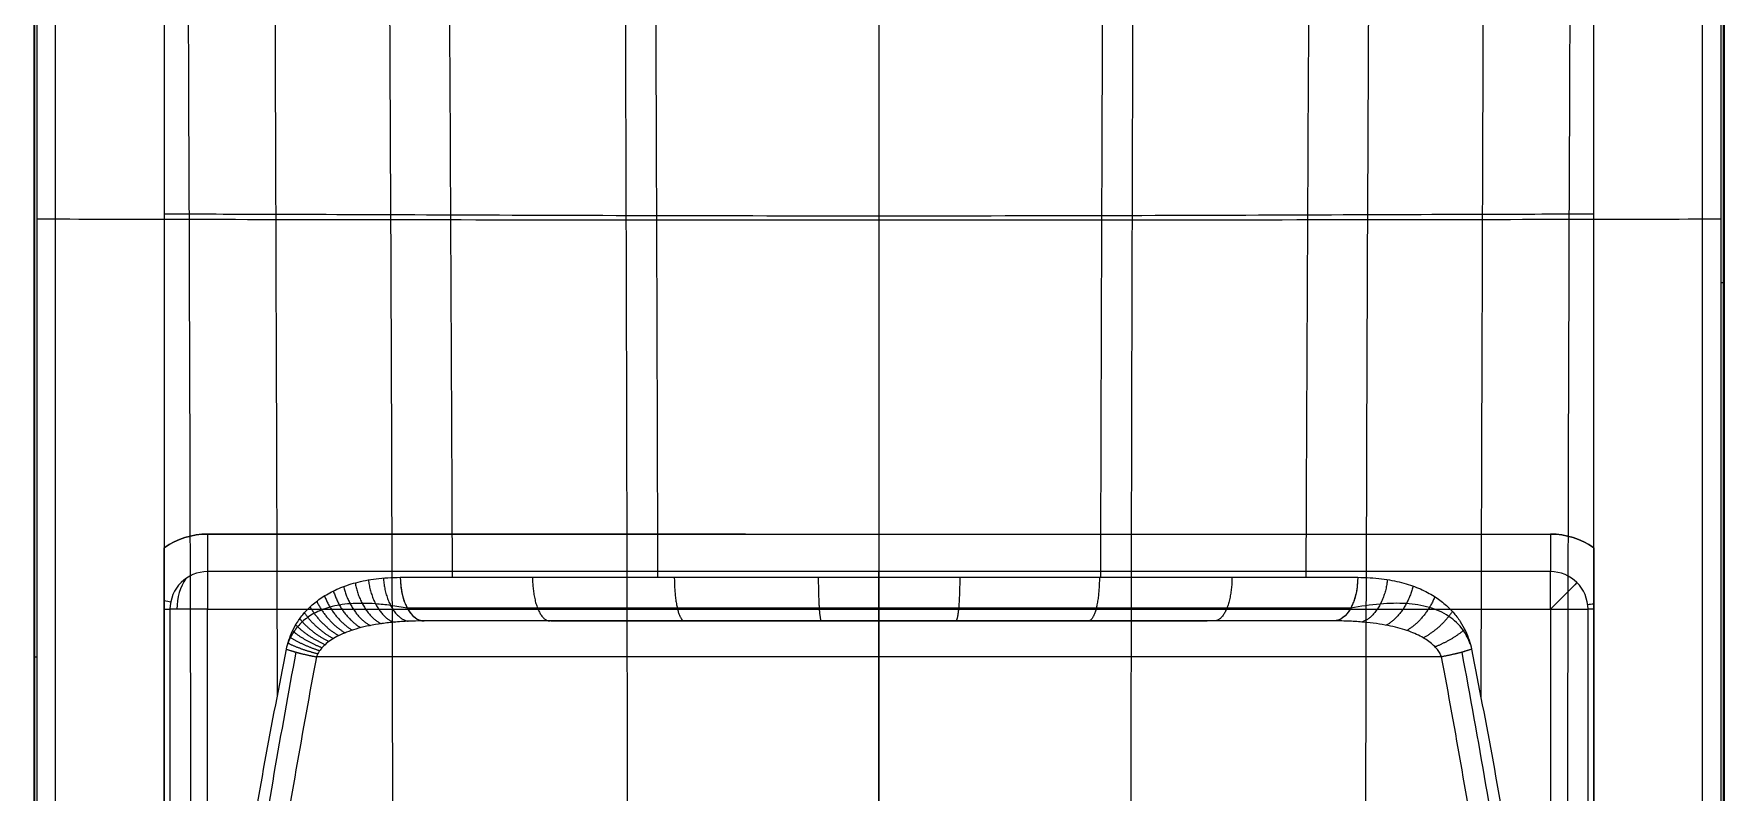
# Model space of a CAD drawing. Header units: centimetres. Extents: x -2.5 to 2.5, y -13.5 to 2.5.
# Drawn here: x -1.945 to 1.945, y -10.644 to -8.899 of the extents above; entities that cross this region are included whole.
import ezdxf

# ---------------------------------------------------------------- set-up
doc = ezdxf.new("R2010")
doc.units = ezdxf.units.CM
doc.layers.add('Default', color=7, linetype='Continuous', true_color=0x000000)

msp = doc.modelspace()

# ---------------------------------------------------------------- linework, layer by layer
at = {"layer": 'Default'}
for p, q in [((-1.945, -0.6312, 0.2094), (-1.945, -12.05, 0.2094)), ((1.945, -0.6312, 0.2094), (1.945, -12.05, 0.2094)), ((0, -3.65, 0.15), (0, -10.05, 0.15)), ((0, -3.65, 0.45), (0, -13.4, 0.45)), ((-0.3074, -10.05, 0.15), (-1.545, -10.05, 0.15)), ((-1.645, -10.1882, 0.176), (-1.645, -12.05, 0.176)), ((1.645, -10.1882, 0.176), (1.645, -12.05, 0.176)), ((0, -12.3, 0.25), (0, -10.2232, 0.25)), ((-0.7555, -10.25, -0.52), (0.7555, -10.25, -0.52)), ((0, -10.25, -0.6748), (0, -10.25, -0.363)), ((0, -10.3326, -0.2645), (0, -11.0122, -0.1447))]:
    msp.add_line(p, q, dxfattribs=at)
at = {"layer": 'Default', "extrusion": (0, 0, -1)}
for centre, start, end in [((1.545, -10.2232, -0.15), 54.7356, 89.9999), ((-1.545, -10.2232, -0.15), 90.021, 125.2644)]:
    msp.add_arc(centre, 0.1732, start, end, dxfattribs=at)
at = {"layer": 'Default'}
for centre, radius, start, end in [((-1.545, -10.2232, 0.15), 0.1732, 90.0001, 125.2644), ((1.545, -10.2232, 0.15), 0.1732, 54.7356, 89.979), ((-1.545, -10.2232, 0.2), 0.0866, 90, 180)]:
    msp.add_arc(centre, radius, start, end, dxfattribs=at)
at = {"layer": 'Default', "extrusion": (-1, 0, 0)}
for centre, start, end in [((10.05, 0.25, 0), 270, 329.9999), ((10.2232, 0.15, 0), 90, 150.0001), ((10.35, -0.363), 100, 180)]:
    msp.add_arc(centre, 0.1, start, end, dxfattribs=at)
at = {"layer": 'Default', "extrusion": (0.707107, 1.89466e-10, 0.707107)}
msp.add_arc((-10.2232, 1.1985, -0.9864), 0.1, 45.06, 90, dxfattribs=at)
at = {"layer": 'Default', "extrusion": (1, -3.4641e-11, 1.4785e-06)}
msp.add_arc((-10.2232, 0.15, -1.545), 0.1, 30, 90, dxfattribs=at)
at = {"layer": 'Default', "extrusion": (-0.833955, 2.89529e-07, 0.551832)}
msp.add_arc((10.15, -0.8802, 0.6723), 0.1, 269.8381, 0, dxfattribs=at)
at = {"layer": 'Default', "extrusion": (-0.833962, 1.19824e-05, -0.551821)}
msp.add_arc((10.15, -0.8803, -0.6725), 0.1, 269.8377, 359.9995, dxfattribs=at)
at = {"layer": 'Default', "extrusion": (-1, 0, -0.00016535)}
msp.add_arc((10.2232, 0.1497, -1.545), 0.1, 90, 150.0003, dxfattribs=at)
at = {"layer": 'Default', "extrusion": (-5.21745e-06, 4.39697e-17, 1)}
msp.add_arc((1.545, -10.2232, 0.2), 0.0866, 360, 89.9944, dxfattribs=at)
at = {"layer": 'Default', "extrusion": (0.707107, -0.707107, 0)}
msp.add_arc((-6.1364, 0.15, 8.3214), 0.1, 29.9999, 90, dxfattribs=at)
at = {"layer": 'Default', "extrusion": (0.192373, 0.981322, 0)}
msp.add_arc((-0.2773, 0.25, -10.3295), 0.1, 210, 224.5199, dxfattribs=at)
at = {"layer": 'Default', "extrusion": (0, -1, 0)}
for centre, start, end in [((-1.7182, 0.25, 10.2232), 317.0586, 330), ((-1.545, 0.15, 10.2232), 90, 150)]:
    msp.add_arc(centre, 0.1, start, end, dxfattribs=at)
at = {"layer": 'Default', "extrusion": (0, 1, 0)}
for centre, start, end in [((-1.545, 0.15, -10.2232), 90, 150), ((-1.7182, 0.25, -10.2232), 317.0586, 330)]:
    msp.add_arc(centre, 0.1, start, end, dxfattribs=at)
at = {"layer": 'Default', "extrusion": (0.126848, -0.991922, 0)}
msp.add_arc((0.4089, 0.25, 10.3366), 0.1, 210, 223.6276, dxfattribs=at)
at = {"layer": 'Default', "extrusion": (-0.181437, -0.968462, 0.170766)}
msp.add_arc((0.627, -1.9357, 10.1965), 0.1, 227.3752, 271.8324, dxfattribs=at)
at = {"layer": 'Default', "extrusion": (-0.181416, 0.968455, -0.170829)}
msp.add_arc((0.6268, -1.9364, -10.1964), 0.1, 227.3749, 271.8322, dxfattribs=at)
at = {"layer": 'Default'}
for points, degree in [([(-1.945, -0.6312, 0.4), (-1.945, -6.3406, 0.4), (-1.945, -12.05, 0.4)], 2), ([(1.945, -12.05, 0.4), (1.945, -6.3406, 0.4), (1.945, -0.6312, 0.4)], 2), ([(-1.945, -1.1506, 0.0198), (-1.945, -2.4256, 0.0219), (-1.945, -4.9333, 0.025), (-1.945, -8.5994, 0.0273), (-1.945, -10.9173, 0.0277), (-1.945, -12.05, 0.0271)], 3), ([(-1.9411, -1.1507, 0.0005), (-1.9404, -2.2687, 0.0007), (-1.9391, -4.5667, 0.0011), (-1.938, -8.1933, 0.0016), (-1.9377, -10.743, 0.0017), (-1.938, -12.0499, 0.0016)], 3), ([(1.938, -12.0499, 0.0016), (1.9377, -10.7841, 0.0017), (1.938, -8.2883, 0.0016), (1.9391, -4.579, 0.0011), (1.9404, -2.2735, 0.0007), (1.9411, -1.1507, 0.0005)], 3), ([(1.945, -12.05, 0.0271), (1.945, -10.9196, 0.0277), (1.945, -8.6053, 0.0273), (1.945, -4.9837, 0.025), (1.945, -2.4474, 0.0219), (1.945, -1.1506, 0.0198)], 3), ([(-1.645, -1.2789, 0.0726), (-1.645, -1.6452, 0.0749), (-1.645, -2.3656, 0.079), (-1.645, -3.4062, 0.0839), (-1.645, -4.4166, 0.0879), (-1.645, -5.4033, 0.0912), (-1.645, -6.3731, 0.0937), (-1.645, -7.3341, 0.0959), (-1.645, -8.2879, 0.0976), (-1.645, -9.232, 0.0988), (-1.645, -10.1703, 0.0994), (-1.645, -11.1076, 0.0992), (-1.645, -11.7364, 0.0984), (-1.645, -12.0514, 0.0978)], 3), ([(1.645, -12.0512, 0.0978), (1.645, -11.7362, 0.0984), (1.645, -11.1074, 0.0992), (1.645, -10.1701, 0.0994), (1.645, -9.2318, 0.0988), (1.645, -8.2877, 0.0976), (1.645, -7.334, 0.0959), (1.645, -6.373, 0.0937), (1.645, -5.4032, 0.0912), (1.645, -4.4166, 0.0879), (1.645, -3.4062, 0.0839), (1.645, -2.3656, 0.079), (1.645, -1.6452, 0.0749), (1.645, -1.2789, 0.0726)], 3), ([(-1.645, -2.9282, 0.15), (-1.645, -6.505, 0.15), (-1.645, -10.0818, 0.15)], 2), ([(1.645, -10.0818, 0.15), (1.645, -6.5049, 0.15), (1.645, -2.928, 0.15)], 2), ([(-1.895, -12.05, 0.45), (-1.895, -7.5848, 0.45), (-1.895, -3.1195, 0.45)], 2), ([(1.895, -12.05, 0.45), (1.895, -7.5848, 0.45), (1.895, -3.1195, 0.45)], 2), ([(-1.545, -10.05, 0.15), (-1.545, -10.0558, 0.15), (-1.545, -10.0675, 0.151), (-1.545, -10.0844, 0.1556), (-1.545, -10.1003, 0.163), (-1.545, -10.1146, 0.173), (-1.545, -10.127, 0.1854), (-1.545, -10.1337, 0.195), (-1.545, -10.1366, 0.2)], 3), ([(-1.545, -10.05, 0.15), (0, -10.05, 0.15), (1.5451, -10.05, 0.15)], 2), ([(-1.645, -10.2232, 0.1819), (-1.645, -10.2191, 0.1819), (-1.645, -10.2105, 0.1813), (-1.645, -10.197, 0.1787), (-1.645, -10.1825, 0.1744), (-1.645, -10.1666, 0.1688), (-1.645, -10.1486, 0.1624), (-1.645, -10.1273, 0.1558), (-1.645, -10.1041, 0.1511), (-1.645, -10.0892, 0.15), (-1.645, -10.0818, 0.15)], 3), ([(1.645, -10.0818, 0.15), (1.645, -10.0902, 0.15), (1.645, -10.1068, 0.1514), (1.645, -10.1321, 0.1571), (1.645, -10.1552, 0.1646), (1.645, -10.1751, 0.1718), (1.645, -10.1923, 0.1774), (1.645, -10.2081, 0.1811), (1.645, -10.2183, 0.1819), (1.645, -10.2232, 0.1819)], 3), ([(1.545, -10.1366, 0.2), (0, -10.1366, 0.2), (-1.545, -10.1366, 0.2)], 2), ([(-1.3635, -10.3152, -0.2386), (-1.3621, -10.3082, -0.2399), (-1.3585, -10.2942, -0.2433), (-1.3501, -10.273, -0.2511), (-1.3383, -10.2518, -0.2619), (-1.3226, -10.2308, -0.2761), (-1.3022, -10.2105, -0.2941), (-1.2763, -10.1915, -0.3163), (-1.2443, -10.1748, -0.3426), (-1.2053, -10.1613, -0.3731), (-1.1586, -10.1521, -0.4076), (-1.1216, -10.1497, -0.4332), (-1.1016, -10.1497, -0.4464)], 3), ([(-1.1016, -10.1497, -0.4464), (-1.0564, -10.1497, -0.4763), (-0.9632, -10.1496, -0.5325), (-0.8153, -10.1495, -0.6055), (-0.6607, -10.1494, -0.6664), (-0.5007, -10.1493, -0.7144), (-0.3363, -10.1492, -0.7491), (-0.169, -10.1491, -0.7701), (0.0001, -10.1491, -0.7772), (0.1693, -10.1491, -0.7701), (0.3366, -10.1492, -0.749), (0.5008, -10.1493, -0.7144), (0.6608, -10.1494, -0.6664), (0.8152, -10.1495, -0.6056), (0.9631, -10.1496, -0.5326), (1.0564, -10.1497, -0.4763), (1.1016, -10.1497, -0.4464)], 3), ([(1.1016, -10.1497, -0.4464), (1.1213, -10.1497, -0.4334), (1.1577, -10.1521, -0.4083), (1.2039, -10.161, -0.3742), (1.2427, -10.1741, -0.3439), (1.2748, -10.1906, -0.3175), (1.301, -10.2094, -0.2952), (1.3218, -10.2299, -0.2769), (1.338, -10.2511, -0.2622), (1.35, -10.2727, -0.2512), (1.3584, -10.2941, -0.2433), (1.3621, -10.3082, -0.2398), (1.3635, -10.3152, -0.2386)], 3), ([(-1.645, -12.05, 0.1819), (-1.645, -11.1366, 0.1819), (-1.645, -10.2232, 0.1819)], 2), ([(-1.6316, -10.2232, 0.2), (-1.6316, -11.1366, 0.2), (-1.6316, -12.05, 0.2)], 2), ([(-1.545, -10.2232, 0.25), (0, -10.2232, 0.25), (1.545, -10.2232, 0.25)], 2), ([(-1.545, -12.05, 0.25), (-1.545, -11.1366, 0.25), (-1.545, -10.2232, 0.25)], 2), ([(1.545, -10.2232, 0.25), (1.545, -11.1366, 0.25), (1.545, -12.05, 0.25)], 2), ([(1.6316, -12.05, 0.2), (1.6316, -11.1366, 0.2), (1.6316, -10.2232, 0.2)], 2), ([(1.645, -10.2232, 0.1819), (1.645, -11.1366, 0.1819), (1.645, -12.05, 0.1819)], 2), ([(-1.0464, -10.25, -0.363), (-1.0602, -10.25, -0.3585), (-1.0863, -10.2506, -0.3495), (-1.1213, -10.2532, -0.337), (-1.1524, -10.2571, -0.3253), (-1.18, -10.2623, -0.3145), (-1.2043, -10.2686, -0.3045), (-1.2256, -10.2758, -0.2956), (-1.2439, -10.284, -0.2876), (-1.2595, -10.2928, -0.2807), (-1.2724, -10.3023, -0.2749), (-1.2826, -10.3123, -0.2702), (-1.2901, -10.3226, -0.2666), (-1.2934, -10.3293, -0.2651), (-1.2946, -10.3326, -0.2645)], 3), ([(1.0464, -10.25, -0.363), (0, -10.25, -0.363), (-1.0464, -10.25, -0.363)], 2), ([(1.0464, -10.25, -0.363), (1.0036, -10.25, -0.3914), (0.9154, -10.25, -0.4445), (0.775, -10.25, -0.5139), (0.6282, -10.25, -0.5717), (0.476, -10.25, -0.6174), (0.3197, -10.25, -0.6504), (0.1605, -10.25, -0.6703), (-0.0004, -10.25, -0.677), (-0.1612, -10.25, -0.6703), (-0.3203, -10.25, -0.6503), (-0.4765, -10.25, -0.6173), (-0.6287, -10.25, -0.5715), (-0.7755, -10.25, -0.5137), (-0.9157, -10.25, -0.4444), (-1.0037, -10.25, -0.3913), (-1.0464, -10.25, -0.363)], 3), ([(1.2946, -10.3326, -0.2645), (1.2934, -10.3294, -0.2651), (1.2903, -10.323, -0.2666), (1.2834, -10.3134, -0.2698), (1.2743, -10.3041, -0.274), (1.263, -10.2952, -0.2792), (1.2493, -10.2868, -0.2852), (1.2335, -10.2791, -0.2922), (1.2153, -10.2722, -0.3), (1.1946, -10.2659, -0.3085), (1.1713, -10.2605, -0.3179), (1.1451, -10.2561, -0.328), (1.1159, -10.2527, -0.339), (1.0833, -10.2505, -0.3506), (1.0591, -10.25, -0.3588), (1.0464, -10.25, -0.363)], 3), ([(-1.6372, -12.0517, 0.0856), (-1.6108, -11.8377, 0.0456), (-1.555, -11.4236, -0.0317), (-1.4621, -10.8376, -0.1411), (-1.3969, -10.4839, -0.2071), (-1.3635, -10.3152, -0.2386)], 3), ([(-1.2946, -10.3326, -0.2645), (-1.3264, -10.5023, -0.2346), (-1.3882, -10.8572, -0.172), (-1.476, -11.4432, -0.0687), (-1.5286, -11.856, 0.0041), (-1.5533, -12.0692, 0.0417)], 3), ([(1.2946, -10.3326, -0.2645), (0, -10.3326, -0.2645), (-1.2946, -10.3326, -0.2645)], 2), ([(1.5533, -12.069, 0.0416), (1.5286, -11.856, 0.0041), (1.476, -11.4434, -0.0687), (1.3882, -10.8569, -0.1721), (1.3264, -10.5022, -0.2346), (1.2946, -10.3326, -0.2645)], 3), ([(1.3635, -10.3152, -0.2386), (1.3969, -10.4838, -0.2071), (1.4621, -10.8373, -0.1411), (1.555, -11.4238, -0.0317), (1.6108, -11.8377, 0.0456), (1.6372, -12.0515, 0.0856)], 3)]:
    msp.add_open_spline(points, degree=degree, dxfattribs=at)
for points, knots in [([(-1.9446, -1.1507, 0.0135), (-1.9445, -1.834, 0.0136), (-1.9442, -3.152, 0.0136), (-1.9438, -5.0584, 0.0138), (-1.9435, -6.8586, 0.0139), (-1.9433, -8.6013, 0.014), (-1.9431, -10.328, 0.0141), (-1.9432, -11.4776, 0.014), (-1.9433, -12.0499, 0.014), (-1.9433, -12.05, 0.014)], [1.089947, 1.089947, 1.089947, 1.089947, 21.589071, 40.63106, 58.281594, 75.595641, 92.912814, 110.082748, 110.083565, 110.083565, 110.083565, 110.083565]), ([(1.9433, -12.0498, 0.014), (1.9432, -11.6208, 0.014), (1.9432, -10.7615, 0.0141), (1.9432, -9.4354, 0.014), (1.9433, -8.0325, 0.014), (1.9435, -6.5159, 0.0139), (1.9438, -4.8714, 0.0138), (1.9442, -3.0702, 0.0136), (1.9445, -1.8131, 0.0136), (1.9446, -1.1507, 0.0135)], [2.181643, 2.181643, 2.181643, 2.181643, 15.05252, 27.959278, 41.965402, 57.139338, 73.4586, 91.301475, 111.173678, 111.173678, 111.173678, 111.173678]), ([(-1.624, -2.2555, -0.4778), (-1.6211, -2.796, -0.4666), (-1.6132, -4.2451, -0.4457), (-1.6001, -6.6018, -0.4357), (-1.5866, -9.3261, -0.4374), (-1.5826, -11.1423, -0.4445), (-1.5841, -12.0503, -0.4514)], [12.135712, 12.135712, 12.135712, 12.135712, 28.35484, 55.625004, 82.895167, 110.163164, 110.163164, 110.163164, 110.163164]), ([(-1.41, -2.2269, -0.2679), (-1.4098, -2.7647, -0.2537), (-1.4079, -4.2158, -0.2268), (-1.3994, -6.5779, -0.2125), (-1.39, -8.7723, -0.2124), (-1.3859, -10.0548, -0.2164), (-1.3849, -10.4251, -0.218)], [10.621536, 10.621536, 10.621536, 10.621536, 26.780341, 54.23508, 81.689818, 92.829185, 92.829185, 92.829185, 92.829185]), ([(1.41, -2.2269, -0.2679), (1.4098, -2.7647, -0.2537), (1.4079, -4.2158, -0.2268), (1.3994, -6.5779, -0.2125), (1.39, -8.7723, -0.2124), (1.3859, -10.0548, -0.2164), (1.3849, -10.4251, -0.218)], [10.621599, 10.621599, 10.621599, 10.621599, 26.780341, 54.23508, 81.689818, 92.829194, 92.829194, 92.829194, 92.829194]), ([(1.624, -2.2555, -0.4778), (1.6211, -2.796, -0.4666), (1.6132, -4.2451, -0.4457), (1.6001, -6.6018, -0.4357), (1.5866, -9.3261, -0.4374), (1.5826, -11.1423, -0.4445), (1.5841, -12.0503, -0.4514)], [12.135812, 12.135812, 12.135812, 12.135812, 28.35484, 55.625004, 82.895167, 110.163086, 110.163086, 110.163086, 110.163086]), ([(-1.1626, -3.0133, -0.8264), (-1.1607, -3.3015, -0.8184), (-1.1528, -4.4986, -0.7913), (-1.1387, -6.603, -0.7755), (-1.1238, -9.1127, -0.7785), (-1.1189, -10.7145, -0.7885), (-1.1188, -11.4083, -0.7959)], [19.708635, 19.708635, 19.708635, 19.708635, 28.35484, 55.625004, 82.895167, 103.73161, 103.73161, 103.73161, 103.73161]), ([(-1.0191, -2.9955, -0.5632), (-1.0183, -3.2765, -0.5548), (-1.0143, -4.4724, -0.5254), (-1.0022, -6.5791, -0.5083), (-0.989, -8.6813, -0.5111), (-0.9834, -9.8717, -0.5175), (-0.9823, -10.1496, -0.5193)], [18.351513, 18.351513, 18.351513, 18.351513, 26.780341, 54.23508, 81.689818, 90.049952, 90.049952, 90.049952, 90.049952]), ([(1.0191, -2.9955, -0.5632), (1.0183, -3.2765, -0.5548), (1.0143, -4.4724, -0.5254), (1.0022, -6.5791, -0.5083), (0.989, -8.6813, -0.5111), (0.9834, -9.8717, -0.5175), (0.9823, -10.1496, -0.5193)], [18.351402, 18.351402, 18.351402, 18.351402, 26.780341, 54.23508, 81.689818, 90.049952, 90.049952, 90.049952, 90.049952]), ([(1.1626, -3.0134, -0.8264), (1.1607, -3.3016, -0.8184), (1.1528, -4.4986, -0.7913), (1.1387, -6.603, -0.7755), (1.1238, -9.1127, -0.7785), (1.1189, -10.7145, -0.7885), (1.1188, -11.4083, -0.7959)], [19.708857, 19.708857, 19.708857, 19.708857, 28.35484, 55.625004, 82.895167, 103.731609, 103.731609, 103.731609, 103.731609]), ([(-0.6053, -3.4555, -1.04), (-0.6047, -3.5965, -1.0358), (-0.6002, -4.6465, -1.0073), (-0.5918, -6.6039, -0.9883), (-0.5829, -8.9129, -0.9919), (-0.5798, -10.3142, -1.0022), (-0.5793, -10.8076, -1.0074)], [24.123497, 24.123497, 24.123497, 24.123497, 28.35484, 55.625004, 82.895167, 97.712808, 97.712808, 97.712808, 97.712808]), ([(-0.5343, -3.444, -0.7487), (-0.534, -3.5752, -0.7447), (-0.5313, -4.6223, -0.7157), (-0.5234, -6.5804, -0.6962), (-0.5141, -8.6821, -0.6996), (-0.5103, -9.872, -0.7075), (-0.5095, -10.1493, -0.7098)], [22.850871, 22.850871, 22.850871, 22.850871, 26.780341, 54.23508, 81.689818, 90.0309, 90.0309, 90.0309, 90.0309]), ([(0.5343, -3.444, -0.7487), (0.534, -3.5752, -0.7447), (0.5313, -4.6223, -0.7157), (0.5234, -6.5804, -0.6962), (0.5141, -8.6821, -0.6996), (0.5103, -9.872, -0.7075), (0.5095, -10.1493, -0.7098)], [22.850818, 22.850818, 22.850818, 22.850818, 26.780341, 54.23508, 81.689818, 90.030901, 90.030901, 90.030901, 90.030901]), ([(0.6053, -3.4555, -1.04), (0.6047, -3.5965, -1.0358), (0.6002, -4.6466, -1.0073), (0.5918, -6.6039, -0.9883), (0.5829, -8.9129, -0.9919), (0.5798, -10.3142, -1.0022), (0.5793, -10.8076, -1.0074)], [24.123741, 24.123741, 24.123741, 24.123741, 28.35484, 55.625004, 82.895167, 97.712807, 97.712807, 97.712807, 97.712807]), ([(0, -3.5905, -0.8122), (0, -3.6727, -0.8097), (0, -4.6713, -0.781), (0, -6.581, -0.7607), (0, -8.6825, -0.7642), (0, -9.8721, -0.7724), (0, -10.1491, -0.7748)], [24.318399, 24.318399, 24.318399, 24.318399, 26.780341, 54.23508, 81.689818, 90.023063, 90.023063, 90.023063, 90.023063]), ([(0, -3.5997, -1.1121), (0, -3.6928, -1.1092), (0, -4.6948, -1.0807), (0, -6.6043, -1.0606), (0, -8.8587, -1.0645), (0, -10.2054, -1.0749), (0, -10.6443, -1.0796)], [25.562971, 25.562971, 25.562971, 25.562971, 28.35484, 55.625004, 82.895167, 96.076169, 96.076169, 96.076169, 96.076169]), ([(1.9379, -9.3255, 0.0016), (1.8417, -9.3257, -0.1592), (1.6041, -9.3262, -0.4583), (1.1372, -9.327, -0.8029), (0.5891, -9.3276, -1.0198), (0, -9.3279, -1.0936), (-0.5891, -9.3276, -1.0198), (-1.1372, -9.327, -0.8029), (-1.604, -9.3262, -0.4584), (-1.8417, -9.3257, -0.1592), (-1.9379, -9.3255, 0.0015)], [0.584821, 0.584821, 0.584821, 0.584821, 6.671857, 12.848598, 19.025338, 25.202079, 31.37882, 37.555561, 43.732301, 49.818547, 49.818547, 49.818547, 49.818547]), ([(1.645, -9.314, 0.0987), (1.5717, -9.314, -0.0141), (1.3801, -9.3144, -0.2482), (0.9983, -9.316, -0.5334), (0.5186, -9.3177, -0.7252), (0, -9.3184, -0.7908), (-0.5186, -9.3177, -0.7252), (-0.9983, -9.316, -0.5334), (-1.3801, -9.3144, -0.2482), (-1.5717, -9.314, -0.0141), (-1.645, -9.314, 0.0987)], [0.68991, 0.68991, 0.68991, 0.68991, 5.033564, 10.35132, 15.669076, 20.986832, 26.304588, 31.622343, 36.940099, 41.283755, 41.283755, 41.283755, 41.283755]), ([(1.5451, -10.05, 0.15), (1.5451, -10.0558, 0.15), (1.545, -10.0675, 0.151), (1.545, -10.0844, 0.1556), (1.545, -10.1003, 0.163), (1.545, -10.1146, 0.173), (1.545, -10.127, 0.1854), (1.545, -10.1337, 0.195), (1.545, -10.1366, 0.2)], [0, 0, 0, 0, 0.175124, 0.350248, 0.525371, 0.700495, 0.875619, 1.050743, 1.050743, 1.050743, 1.050743]), ([(-1.0855, -10.2206, -0.4221), (-1.0983, -10.2182, -0.4165), (-1.1228, -10.2142, -0.4052), (-1.1575, -10.2105, -0.3875), (-1.1886, -10.2092, -0.3701), (-1.2163, -10.2101, -0.3533), (-1.241, -10.213, -0.3372), (-1.2629, -10.2177, -0.3219), (-1.2823, -10.2241, -0.3076), (-1.2993, -10.2319, -0.2944), (-1.3142, -10.2411, -0.2824), (-1.327, -10.2514, -0.2716), (-1.3378, -10.2627, -0.2621), (-1.3468, -10.2747, -0.254), (-1.3542, -10.2874, -0.2472), (-1.3585, -10.2971, -0.2433), (-1.3604, -10.3025, -0.2414), (-1.3607, -10.3032, -0.2412)], [0, 0, 0, 0, 0.1208101, 0.2299742, 0.328412, 0.4172327, 0.4974449, 0.5700555, 0.635956, 0.6958726, 0.7505062, 0.8002792, 0.8457628, 0.8876812, 0.9268224, 0.9639926, 0.9697362, 0.9697362, 0.9697362, 0.9697362]), ([(1.0856, -10.2204, -0.4222), (0.9953, -10.2204, -0.482), (0.806, -10.2204, -0.5852), (0.501, -10.2204, -0.691), (0.1841, -10.2204, -0.746), (-0.1414, -10.2204, -0.7497), (-0.4692, -10.2204, -0.6997), (-0.7902, -10.2204, -0.5932), (-0.9908, -10.2204, -0.4849), (-1.0856, -10.2204, -0.4222)], [0.234708, 0.234708, 0.234708, 0.234708, 3.549103, 6.798267, 10.081528, 13.35821, 16.731984, 20.191819, 23.669422, 23.669422, 23.669422, 23.669422]), ([(1.3607, -10.3033, -0.2412), (1.3566, -10.2918, -0.245), (1.3428, -10.2655, -0.2579), (1.3105, -10.2357, -0.286), (1.2654, -10.2165, -0.3209), (1.2121, -10.2085, -0.3566), (1.1513, -10.2101, -0.3915), (1.1083, -10.2163, -0.4121), (1.0855, -10.2206, -0.4221)], [0.0300026, 0.0300026, 0.0300026, 0.0300026, 0.1220852, 0.2611641, 0.41905, 0.5939758, 0.7854425, 1, 1, 1, 1]), ([(-1.3419, -10.3219, -0.2539), (-1.3419, -10.3219, -0.2539), (-1.3768, -10.508, -0.2211), (-1.4413, -10.8819, -0.1551), (-1.5274, -11.462, -0.0529), (-1.5773, -11.8559, 0.0166), (-1.6012, -12.0617, 0.0529), (-1.6012, -12.0617, 0.0529)], [0, 0, 0, 0, 0, 0.322768, 0.646721, 1, 1.000004, 1.000004, 1.000004, 1.000004]), ([(1.6011, -12.0614, 0.0528), (1.6011, -12.0614, 0.0528), (1.5792, -11.8723, 0.0195), (1.5318, -11.4957, -0.0469), (1.4468, -10.9156, -0.1492), (1.38, -10.5252, -0.218), (1.3419, -10.3219, -0.2539), (1.3419, -10.3219, -0.2539)], [-0.000003, -0.000003, -0.000003, -0.000003, 0, 0.32478, 0.647471, 1, 1, 1, 1, 1])]:
    msp.add_open_spline(points, degree=3, knots=knots, dxfattribs=at)
for points, weights in [([(1.945, -9.4721, 0.0273), (1.945, -9.4721, 0.0182), (1.9426, -9.4721, 0.0094), (1.9379, -9.4721, 0.0016)], [1.01830320504, 0.993813797419, 0.993899228646, 1.01855949872]), ([(-1.1405, -10.1513, -0.42), (-1.1373, -10.2056, -0.4224), (-1.1141, -10.2453, -0.394), (-1.0833, -10.2508, -0.3505)], [1.12658621101, 0.943750697841, 0.958974818948, 1.17225857433]), ([(-1.1016, -10.1497, -0.4464), (-1.1017, -10.2076, -0.4465), (-1.0794, -10.249, -0.4128), (-1.0474, -10.25, -0.3645)], [1.17085322441, 0.944924334751, 0.943064364594, 1.16527331394]), ([(-0.7973, -10.1495, -0.6109), (-0.7974, -10.2083, -0.6112), (-0.781, -10.25, -0.5731), (-0.7577, -10.25, -0.5191)], [1.17205186489, 0.942110361991, 0.942650644871, 1.17367271353]), ([(-0.471, -10.1493, -0.7194), (-0.4711, -10.2082, -0.7198), (-0.4614, -10.25, -0.6794), (-0.4477, -10.25, -0.6221)], [1.17307283924, 0.942109268454, 0.942309226551, 1.17367271353]), ([(-0.1397, -10.1491, -0.77), (-0.1397, -10.2081, -0.7705), (-0.1368, -10.25, -0.7291), (-0.1328, -10.25, -0.6702)], [1.17361667799, 0.942109096996, 0.94212777551, 1.17367271353]), ([(0.1858, -10.1492, -0.7663), (0.1859, -10.2081, -0.7668), (0.1821, -10.25, -0.7254), (0.1766, -10.25, -0.6667)], [1.17357442181, 0.942109100126, 0.942141864034, 1.17367271353]), ([(0.5072, -10.1493, -0.7103), (0.5073, -10.2082, -0.7108), (0.4969, -10.25, -0.6706), (0.4821, -10.25, -0.6135)], [1.17298131236, 0.942109325322, 0.942339792379, 1.17367271353]), ([(0.8122, -10.1495, -0.6044), (0.8124, -10.2083, -0.6047), (0.7956, -10.25, -0.5667), (0.7719, -10.25, -0.5129)], [1.17199647581, 0.942110450247, 0.942669196155, 1.17367271354]), ([(1.1016, -10.1497, -0.4464), (1.1017, -10.2075, -0.4465), (1.0794, -10.2489, -0.4129), (1.0475, -10.25, -0.3646)], [1.17085322441, 0.945190409228, 0.943069056309, 1.16448916565]), ([(-1.2557, -10.1811, -0.3332), (-1.2438, -10.2194, -0.3429), (-1.2199, -10.2504, -0.3332), (-1.1925, -10.2656, -0.3093)], [1.03243622879, 0.960979384952, 1.00758683346, 1.17225857433]), ([(-1.2322, -10.171, -0.352), (-1.222, -10.2131, -0.3601), (-1.1982, -10.2464, -0.3465), (-1.1703, -10.2606, -0.3182)], [1.04690866346, 0.955708785437, 0.99749208906, 1.17225857433]), ([(-1.2054, -10.1624, -0.3727), (-1.1972, -10.2084, -0.3791), (-1.1735, -10.244, -0.3611), (-1.1449, -10.2563, -0.3281)], [1.06633544184, 0.950847521381, 0.98615523221, 1.17225857433]), ([(-1.175, -10.1557, -0.3954), (-1.1691, -10.2058, -0.3998), (-1.1456, -10.2435, -0.377), (-1.116, -10.253, -0.3388)], [1.09221964499, 0.946714423693, 0.973394066805, 1.17225857433]), ([(1.1701, -10.1549, -0.399), (1.1646, -10.2056, -0.4031), (1.1411, -10.2436, -0.3795), (1.1113, -10.2526, -0.3405)], [1.09681564353, 0.94618949792, 0.971321899022, 1.17221284684]), ([(1.2288, -10.1697, -0.3547), (1.2188, -10.2123, -0.3626), (1.195, -10.246, -0.3485), (1.167, -10.2599, -0.3195)], [1.04929382743, 0.955007319741, 0.995980326212, 1.17221284684]), ([(-1.3092, -10.2177, -0.288), (-1.2936, -10.2455, -0.3017), (-1.2694, -10.2691, -0.301), (-1.2432, -10.2839, -0.2879)], [1.0086736889, 0.977122020752, 1.03165031589, 1.17225857432]), ([(-1.2939, -10.2047, -0.3012), (-1.2793, -10.2359, -0.3138), (-1.2552, -10.262, -0.3105), (-1.2287, -10.2774, -0.2942)], [1.01408595557, 0.971856137149, 1.0245803434, 1.17225857432]), ([(-1.2761, -10.1924, -0.3163), (-1.2628, -10.2271, -0.3275), (-1.2388, -10.2557, -0.3212), (-1.2119, -10.2713, -0.3013)], [1.02178313154, 0.966423527419, 1.01658200835, 1.17225857432]), ([(1.279, -10.1942, -0.3139), (1.2655, -10.2284, -0.3254), (1.2414, -10.2566, -0.3195), (1.2146, -10.2722, -0.3002)], [1.02046722181, 0.967242847257, 1.01782472227, 1.17221284684]), ([(1.3193, -10.2281, -0.279), (1.3031, -10.2533, -0.2935), (1.2789, -10.275, -0.2945), (1.2528, -10.2891, -0.2837)], [1.00572740448, 0.980971846126, 1.03646699358, 1.17221284684]), ([(-1.3422, -10.2591, -0.2584), (-1.3244, -10.2773, -0.2748), (-1.3001, -10.2933, -0.2797), (-1.2744, -10.3046, -0.2739)], [1.00122481326, 0.990724732119, 1.04773598581, 1.17225857432]), ([(-1.3331, -10.2451, -0.2666), (-1.3159, -10.2664, -0.2823), (-1.2917, -10.2849, -0.2856), (-1.2659, -10.2976, -0.2778)], [1.00264219142, 0.986658054883, 1.04319684918, 1.17225857432]), ([(-1.3222, -10.2313, -0.2765), (-1.3057, -10.2558, -0.2913), (-1.2815, -10.2768, -0.2927), (-1.2555, -10.2907, -0.2825)], [1.00500307183, 0.98209648704, 1.0378483212, 1.17225857432]), ([(-1.0476, -10.25, -0.3648), (-1.0472, -10.25, -0.3642), (-1.0468, -10.25, -0.3636), (-1.0464, -10.25, -0.363)], [1.16186432494, 1.16527516913, 1.16873991893, 1.17225857433]), ([(1.0476, -10.25, -0.3649), (1.0472, -10.25, -0.3642), (1.0468, -10.25, -0.3636), (1.0464, -10.25, -0.363)], [1.16161633133, 1.16509242936, 1.1686246012, 1.17221284684]), ([(1.3479, -10.2695, -0.2531), (1.3297, -10.2855, -0.27), (1.3054, -10.2997, -0.2759), (1.2798, -10.3098, -0.2714)], [1.00060034543, 0.993421482186, 1.05062564932, 1.17221284684]), ([(-1.3601, -10.301, -0.2418), (-1.3411, -10.3106, -0.2597), (-1.3168, -10.3191, -0.2677), (-1.2914, -10.3255, -0.2661)], [1.0000014217, 0.999670557661, 1.05708960853, 1.17225857432]), ([(-1.3554, -10.287, -0.2461), (-1.3368, -10.2994, -0.2636), (-1.3125, -10.3104, -0.2708), (-1.287, -10.3185, -0.2681)], [1.00010099805, 0.997252956325, 1.05463881508, 1.17225857432]), ([(-1.3495, -10.273, -0.2516), (-1.3313, -10.2883, -0.2686), (-1.307, -10.3018, -0.2748), (-1.2814, -10.3116, -0.2707)], [1.00045269548, 0.994263787206, 1.05153241349, 1.17225857432]), ([(-1.945, -10.3329, 0.0275), (-1.945, -10.3329, 0.0183), (-1.9426, -10.3329, 0.0095), (-1.9378, -10.3329, 0.0016)], [1.01872320508, 0.993813443941, 0.993759050672, 1.01856002528]), ([(-1.3635, -10.3152, -0.2386), (-1.3447, -10.3218, -0.2564), (-1.3205, -10.3279, -0.2654), (-1.2946, -10.3326, -0.2645)], [1.01896995654, 0.982770718252, 0.998379117863, 1.06579515538]), ([(1.3635, -10.3152, -0.2386), (1.3447, -10.3218, -0.2564), (1.3205, -10.3279, -0.2654), (1.2946, -10.3326, -0.2645)], [1.01897135885, 0.982770773219, 0.99837785238, 1.06579259634])]:
    msp.add_rational_spline(points, weights, degree=3, dxfattribs=at)

doc.saveas('drawing.dxf')
